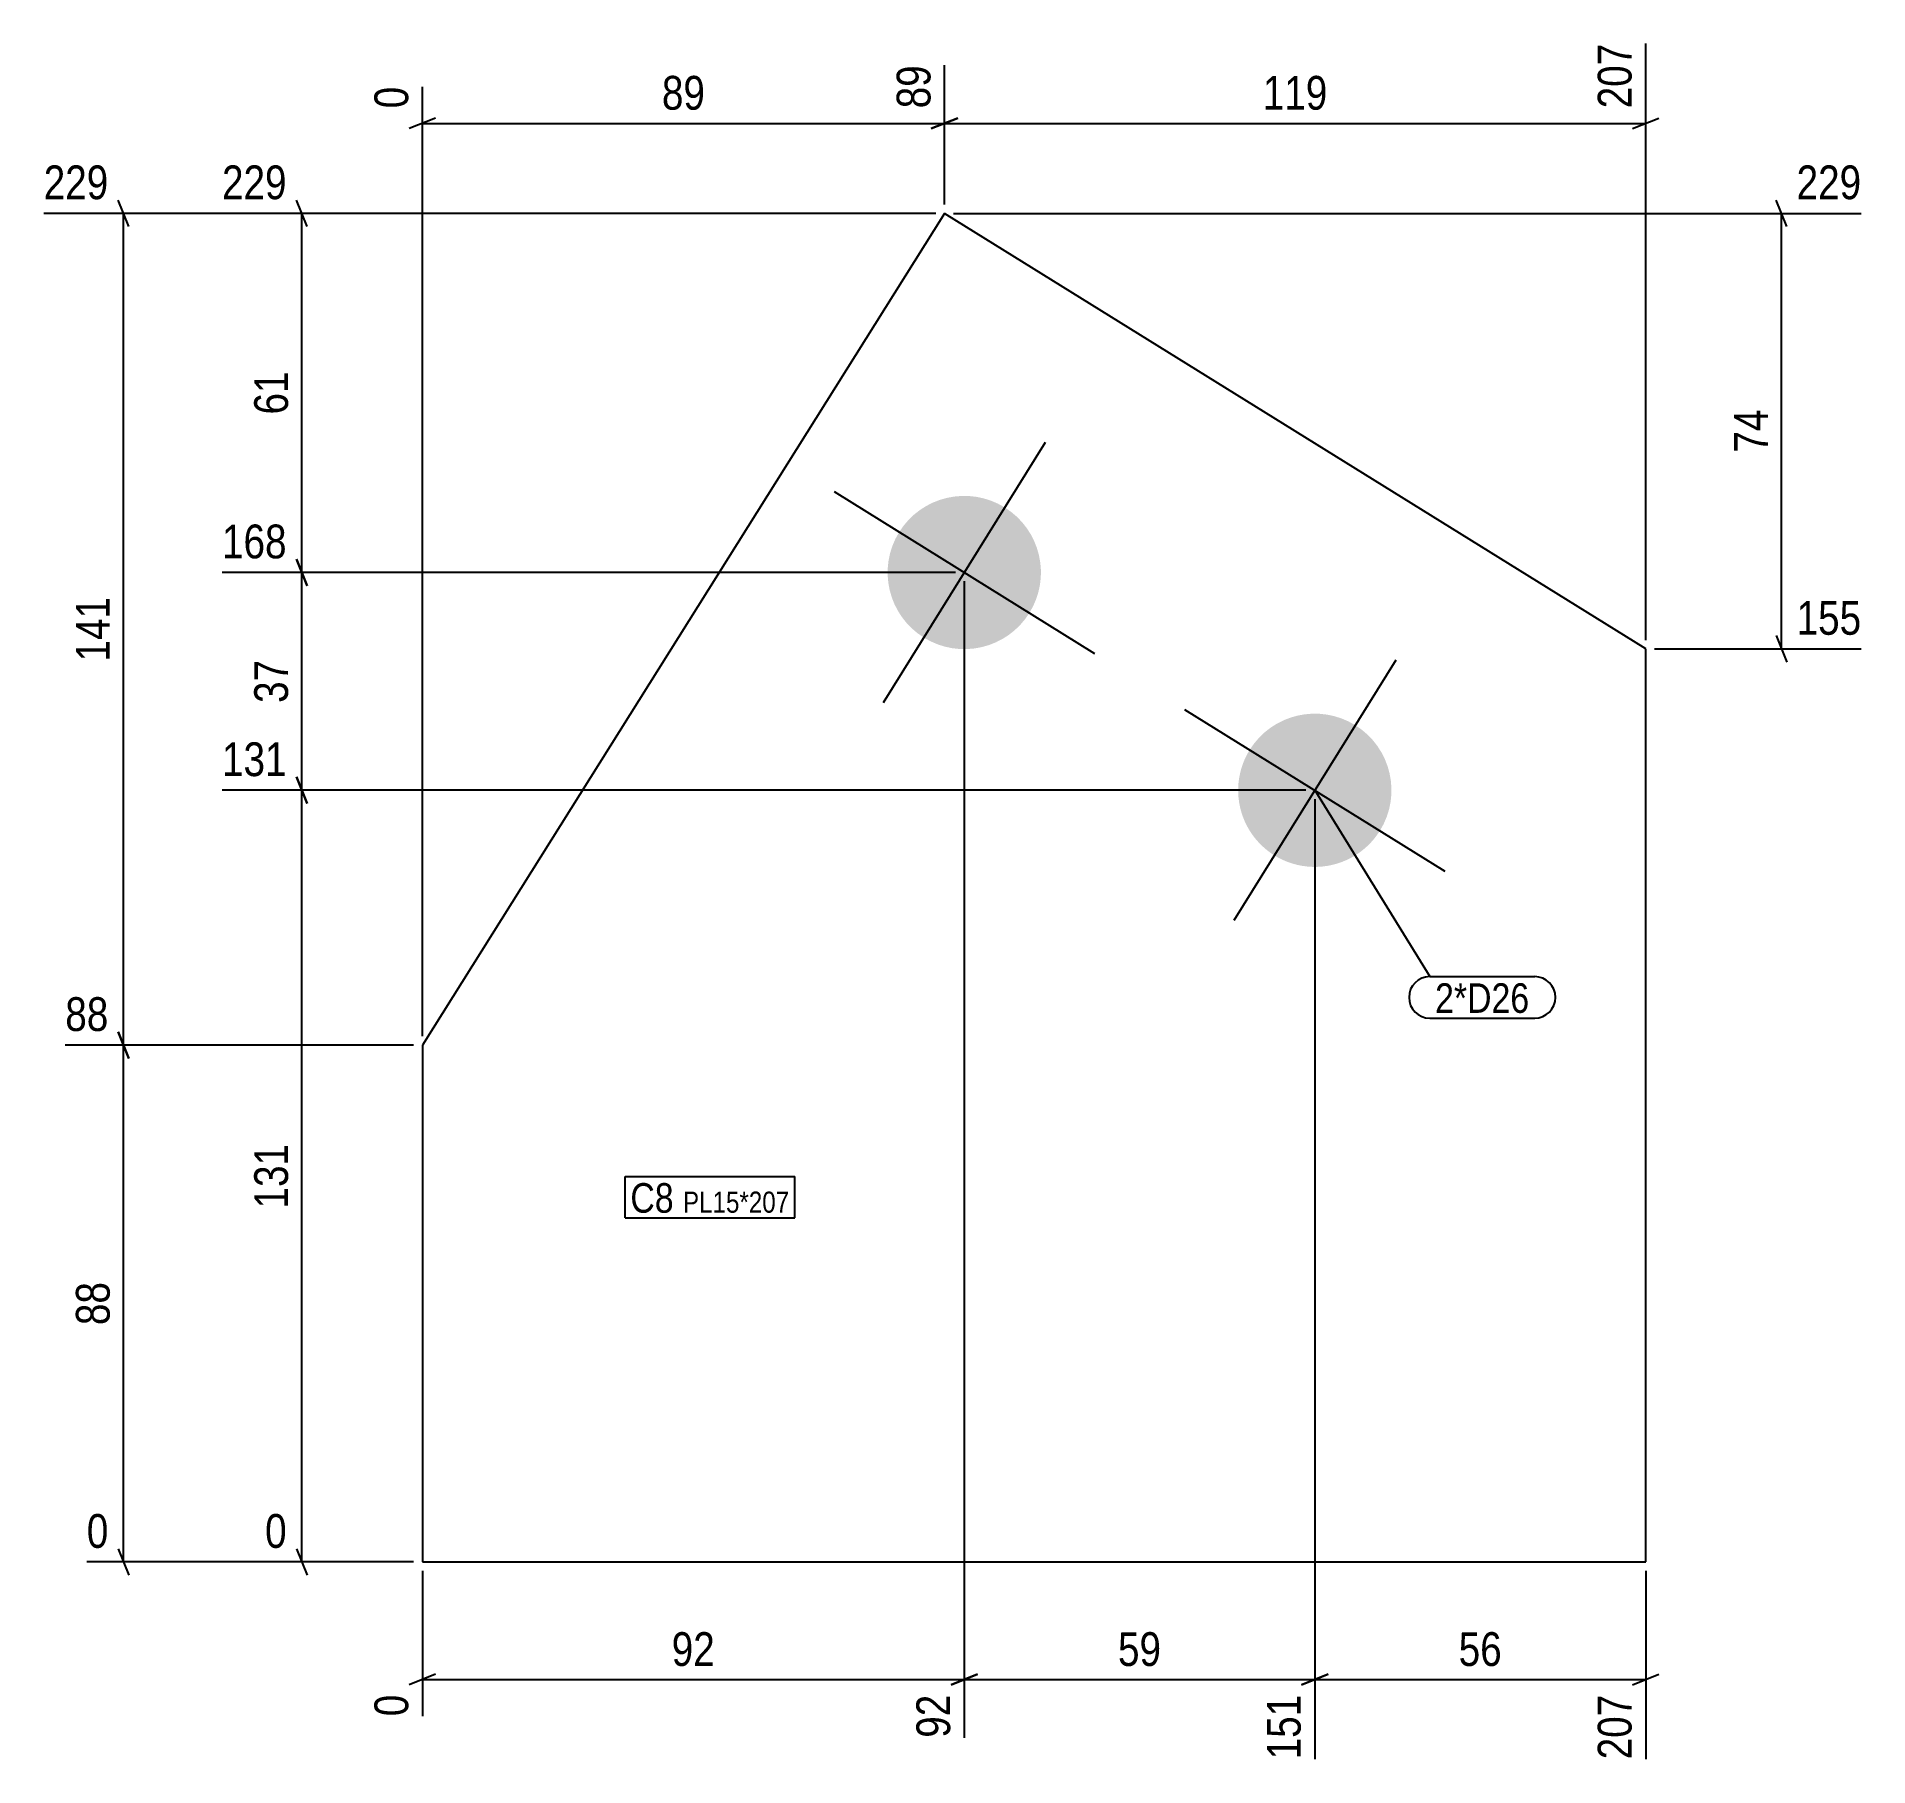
# Model space of a CAD drawing. Header units: millimetres. Extents: x 3 to 314, y 3 to 297.
import ezdxf

# ---------------------------------------------------------------- set-up
doc = ezdxf.new("R2010")
doc.units = ezdxf.units.MM
for name, color, linetype in [('MÅLSÆTNING', 7, 'Continuous'), ('STÅL', 7, 'Continuous'), ('TEKST', 7, 'Continuous')]:
    doc.layers.add(name, color=color, linetype=linetype)
doc.styles.add('Arial Narrow', font='ARIALN.TTF', dxfattribs={"height": 0.2})

msp = doc.modelspace()

# ---------------------------------------------------------------- hatches: boundary and pattern name
at = {"layer": 'STÅL', "linetype": 'Continuous'}
for points in [[(171.67, 199.01, -1), (149.59, 212.74, -1)], [(231.12, 162.06, -1), (209.04, 175.79, -1)]]:
    msp.add_hatch(color=3, dxfattribs=at).paths.add_polyline_path(points)

# ---------------------------------------------------------------- linework, layer by layer
at = {"layer": 'MÅLSÆTNING', "color": 7, "linetype": 'Continuous'}
for p, q in [((276.2, 194.42), (276.2, 295.61)), ((157.29, 268.32), (157.29, 291.95)), ((157.29, 268.32), (157.29, 291.95)), ((68.72, 127.18), (68.72, 288.29)), ((70.97, 282.99), (66.47, 281.19)), ((159.54, 282.99), (155.04, 281.19)), ((155.04, 281.19), (159.54, 282.99)), ((273.95, 281.19), (278.45, 282.99)), ((68.72, 282.09), (157.29, 282.09)), ((157.29, 282.09), (276.2, 282.09)), ((18.92, 264.57), (17.12, 269.07)), ((49.16, 264.57), (47.36, 269.07)), ((300.14, 264.57), (298.34, 269.07)), ((18.02, 125.68), (18.02, 266.82)), ((155.79, 266.82), (34.74, 266.82)), ((48.26, 205.88), (48.26, 266.82)), ((158.79, 266.82), (312.76, 266.82)), ((299.24, 192.92), (299.24, 266.82)), ((159.13, 205.88), (34.74, 205.88)), ((159.13, 205.88), (34.74, 205.88)), ((47.36, 208.13), (49.16, 203.63)), ((49.16, 203.63), (47.36, 208.13)), ((48.26, 168.93), (48.26, 205.88)), ((160.63, 204.38), (160.63, 8.16)), ((160.63, 204.38), (160.63, 8.16)), ((277.7, 192.92), (312.76, 192.92)), ((298.34, 195.17), (300.14, 190.67)), ((47.36, 171.18), (49.16, 166.68)), ((49.16, 166.68), (47.36, 171.18)), ((218.58, 168.93), (34.74, 168.93)), ((218.58, 168.93), (34.74, 168.93)), ((48.26, 37.98), (48.26, 168.93)), ((220.08, 167.43), (220.08, 4.5)), ((17.12, 127.93), (18.92, 123.43)), ((18.92, 123.43), (17.12, 127.93)), ((67.22, 125.68), (8.16, 125.68)), ((67.22, 125.68), (8.16, 125.68)), ((18.02, 37.98), (18.02, 125.68)), ((17.12, 40.23), (18.92, 35.73)), ((67.22, 37.98), (42.05, 37.98)), ((47.36, 40.23), (49.16, 35.73)), ((68.72, 36.48), (68.72, 11.81)), ((276.2, 36.48), (276.2, 4.5)), ((70.97, 18.92), (66.47, 17.12)), ((162.88, 18.92), (158.38, 17.12)), ((158.38, 17.12), (162.88, 18.92)), ((217.83, 17.12), (222.33, 18.92)), ((273.95, 17.12), (278.45, 18.92)), ((68.72, 18.02), (160.63, 18.02)), ((160.63, 18.02), (220.08, 18.02))]:
    msp.add_line(p, q, dxfattribs=at)
at = {"layer": 'STÅL', "color": 2, "linetype": 'Continuous'}
for p, q in [((157.29, 266.82), (68.72, 125.68)), ((276.2, 192.92), (157.29, 266.82)), ((276.2, 37.98), (276.2, 192.92)), ((68.72, 125.68), (68.72, 37.98)), ((68.72, 37.98), (276.2, 37.98))]:
    msp.add_line(p, q, dxfattribs=at)
at = {"layer": 'STÅL', "color": 3, "linetype": 'Continuous'}
for p, q in [((174.35, 227.96), (146.9, 183.79)), ((138.54, 219.6), (182.71, 192.15)), ((233.8, 191.01), (206.36, 146.84)), ((198, 182.65), (242.16, 155.2))]:
    msp.add_line(p, q, dxfattribs=at)

# ---------------------------------------------------------------- wipeouts: each hides what was drawn before it
at = {"color": 0}
for points in [[(256.47, 131.16), (256.47, 136.41), (240.48, 136.41), (240.48, 131.16)], [(111.35, 97.25), (111.35, 102.5), (104, 102.5), (104, 97.25)], [(130.97, 97.25), (130.97, 101), (112.92, 101), (112.92, 97.25)]]:
    msp.add_wipeout(points, dxfattribs=at).dxf.layer = 'TEKST'

# ---------------------------------------------------------------- next in the draw order: wipeouts: each hides what was drawn before it
at = {"color": 0, "linetype": 'Continuous'}
for points in [[(275, 296.81), (266.6, 296.81), (266.6, 283.44), (275, 283.44)], [(156.09, 293.15), (147.69, 293.15), (147.69, 283.44), (156.09, 283.44)], [(67.52, 289.49), (59.12, 289.49), (59.12, 283.44), (67.52, 283.44)], [(46.91, 268.02), (46.91, 276.42), (33.54, 276.42), (33.54, 268.02)], [(313.96, 268.02), (313.96, 276.42), (300.59, 276.42), (300.59, 268.02)], [(46.91, 207.08), (46.91, 215.48), (33.54, 215.48), (33.54, 207.08)], [(313.96, 194.12), (313.96, 202.52), (300.59, 202.52), (300.59, 194.12)], [(46.91, 170.13), (46.91, 178.53), (33.54, 178.53), (33.54, 170.13)], [(16.67, 126.88), (16.67, 135.28), (6.96, 135.28), (6.96, 126.88)], [(46.91, 39.18), (46.91, 47.58), (40.85, 47.58), (40.85, 39.18)], [(67.52, 16.67), (59.12, 16.67), (59.12, 10.61), (67.52, 10.61)], [(159.43, 16.67), (151.03, 16.67), (151.03, 6.96), (159.43, 6.96)], [(218.88, 16.67), (210.48, 16.67), (210.48, 3.3), (218.88, 3.3)]]:
    msp.add_wipeout(points, dxfattribs=at).dxf.layer = 'MÅLSÆTNING'
at = {"color": 0}
for points, layer in [([(117.86, 283.21), (117.86, 291.61), (108.15, 291.61), (108.15, 283.21)], 'MÅLSÆTNING'), ([(223.43, 283.21), (223.43, 291.61), (210.06, 291.61), (210.06, 283.21)], 'MÅLSÆTNING'), ([(47.13, 241.2), (38.73, 241.2), (38.73, 231.49), (47.13, 231.49)], 'MÅLSÆTNING'), ([(298.12, 234.72), (289.72, 234.72), (289.72, 225.01), (298.12, 225.01)], 'MÅLSÆTNING'), ([(16.89, 202.94), (8.49, 202.94), (8.49, 189.57), (16.89, 189.57)], 'MÅLSÆTNING'), ([(47.13, 192.26), (38.73, 192.26), (38.73, 182.54), (47.13, 182.54)], 'MÅLSÆTNING'), ([(47.13, 110.14), (38.73, 110.14), (38.73, 96.77), (47.13, 96.77)], 'MÅLSÆTNING'), ([(16.89, 86.69), (8.49, 86.69), (8.49, 76.98), (16.89, 76.98)], 'MÅLSÆTNING'), ([(119.53, 19.14), (119.53, 27.54), (109.81, 27.54), (109.81, 19.14)], 'MÅLSÆTNING'), ([(195.21, 19.14), (195.21, 27.54), (185.5, 27.54), (185.5, 19.14)], 'MÅLSÆTNING'), ([(256.47, 131.16), (256.47, 136.41), (240.48, 136.41), (240.48, 131.16)], 'TEKST'), ([(111.35, 97.25), (111.35, 102.5), (104, 102.5), (104, 97.25)], 'TEKST'), ([(130.97, 97.25), (130.97, 101), (112.92, 101), (112.92, 97.25)], 'TEKST')]:
    msp.add_wipeout(points, dxfattribs=at).dxf.layer = layer

# ---------------------------------------------------------------- next in the draw order: linework, layer by layer
at = {"layer": 'MÅLSÆTNING', "color": 7, "linetype": 'Continuous'}
for p, q in [((155.79, 266.82), (4.5, 266.82)), ((220.08, 167.43), (220.08, 4.5)), ((67.22, 37.98), (11.81, 37.98)), ((222.33, 18.92), (217.83, 17.12)), ((220.08, 18.02), (276.2, 18.02))]:
    msp.add_line(p, q, dxfattribs=at)
at = {"layer": 'TEKST', "color": 7, "linetype": 'Continuous'}
for p, q in [((220.08, 168.93), (239.58, 137.31)), ((239.58, 137.31), (257.37, 137.31)), ((239.58, 130.26), (257.37, 130.26)), ((103.1, 103.4), (131.87, 103.4)), ((103.1, 96.35), (103.1, 103.4)), ((131.87, 96.35), (131.87, 103.4)), ((103.1, 96.35), (131.87, 96.35))]:
    msp.add_line(p, q, dxfattribs=at)
for centre, start, end in [((239.58, 133.79), 90, 270), ((257.37, 133.79), 270, 90)]:
    msp.add_arc(centre, 3.52, start, end, dxfattribs=at)

# ---------------------------------------------------------------- next in the draw order: texts
at = {"layer": 'MÅLSÆTNING', "color": 3, "linetype": 'Continuous', "style": 'Arial Narrow'}
for s, height, p in [('207', 5.727, (273.8, 284.64)), ('89', 5.727, (154.89, 284.64)), ('0', 5.73, (66.32, 284.64)), ('0', 5.73, (66.32, 11.81)), ('92', 5.727, (158.23, 8.16)), ('151', 5.727, (217.68, 4.5))]:
    msp.add_text(s, height=height, rotation=90.0002, dxfattribs=at).set_placement(p)
at = {"layer": 'MÅLSÆTNING', "color": 3, "style": 'Arial Narrow'}
for s, p in [('89', (109.35, 284.41)), ('119', (211.26, 284.41)), ('92', (111.01, 20.34)), ('59', (186.7, 20.34))]:
    msp.add_text(s, height=5.727, dxfattribs=at).set_placement(p)
at = {"layer": 'MÅLSÆTNING', "color": 3, "linetype": 'Continuous', "style": 'Arial Narrow'}
for s, height, p in [('229', 5.727, (34.74, 269.22)), ('229', 5.727, (301.79, 269.22)), ('168', 5.727, (34.74, 208.28)), ('155', 5.727, (301.79, 195.32)), ('131', 5.727, (34.74, 171.33)), ('88', 5.727, (8.16, 128.08)), ('0', 5.73, (42.05, 40.38))]:
    msp.add_text(s, height=height, dxfattribs=at).set_placement(p)
at = {"layer": 'MÅLSÆTNING', "color": 3, "style": 'Arial Narrow'}
for s, p in [('61', (45.93, 232.69)), ('74', (296.92, 226.21)), ('141', (15.69, 190.77)), ('37', (45.93, 183.75)), ('131', (45.93, 97.97)), ('88', (15.69, 78.18))]:
    msp.add_text(s, height=5.727, rotation=90.0002, dxfattribs=at).set_placement(p)
at = {"layer": 'TEKST', "color": 3, "style": 'Arial Narrow'}
for s, height, p in [('2*D26', 5.011, (240.48, 131.16)), ('C8', 5.011, (104, 97.25)), ('PL15*207', 3.579, (112.92, 97.25))]:
    msp.add_text(s, height=height, dxfattribs=at).set_placement(p)

# ---------------------------------------------------------------- next in the draw order: wipeouts: each hides what was drawn before it
at = {"color": 0, "linetype": 'Continuous'}
for points in [[(16.67, 268.02), (16.67, 276.42), (3.3, 276.42), (3.3, 268.02)], [(16.67, 39.18), (16.67, 47.58), (10.61, 47.58), (10.61, 39.18)], [(275, 16.67), (266.6, 16.67), (266.6, 3.3), (275, 3.3)]]:
    msp.add_wipeout(points, dxfattribs=at).dxf.layer = 'MÅLSÆTNING'
at = {"color": 0}
msp.add_wipeout([(253, 19.14), (253, 27.54), (243.28, 27.54), (243.28, 19.14)], dxfattribs=at).dxf.layer = 'MÅLSÆTNING'

# ---------------------------------------------------------------- next in the draw order: texts
at = {"layer": 'MÅLSÆTNING', "color": 3, "linetype": 'Continuous', "style": 'Arial Narrow'}
for s, height, p in [('229', 5.727, (4.5, 269.22)), ('0', 5.73, (11.81, 40.38))]:
    msp.add_text(s, height=height, dxfattribs=at).set_placement(p)
at = {"layer": 'MÅLSÆTNING', "color": 3, "style": 'Arial Narrow'}
msp.add_text('56', height=5.727, dxfattribs=at).set_placement((244.48, 20.34))
at = {"layer": 'MÅLSÆTNING', "color": 3, "linetype": 'Continuous', "style": 'Arial Narrow'}
msp.add_text('207', height=5.727, rotation=90.0002, dxfattribs=at).set_placement((273.8, 4.5))

doc.saveas('drawing.dxf')
